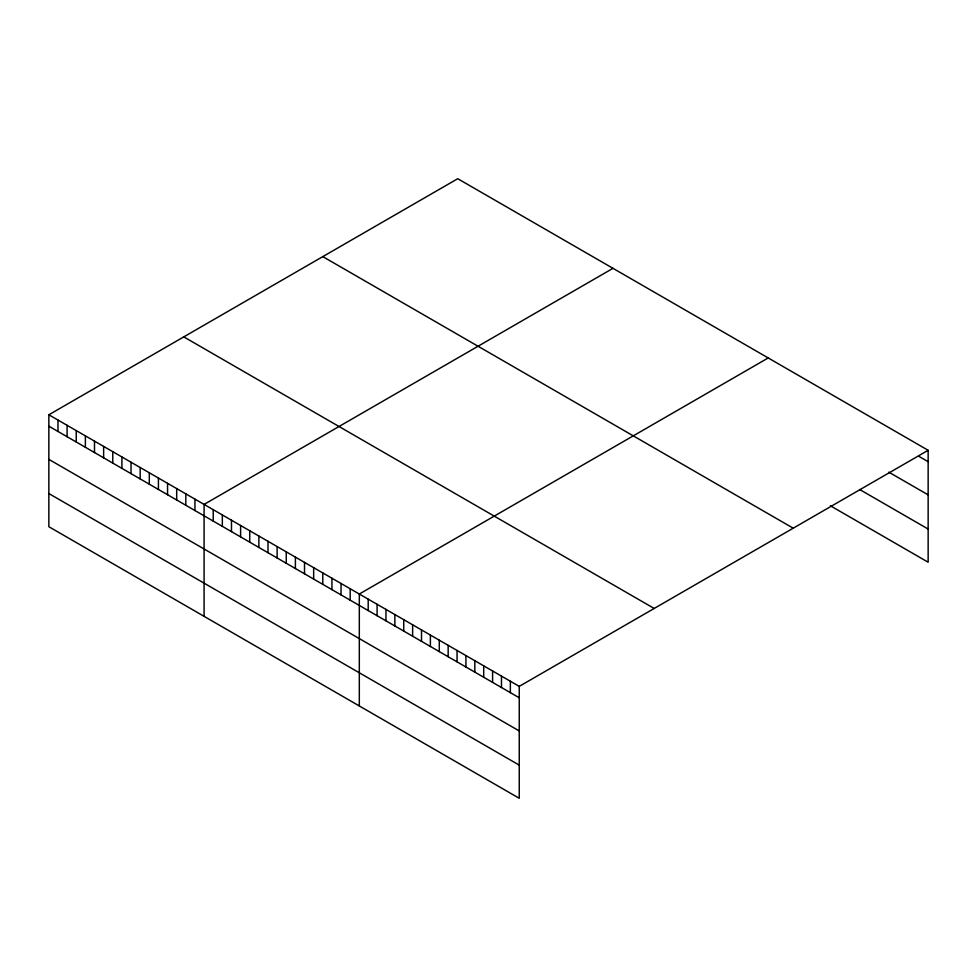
<?xml version="1.0" encoding="UTF-8"?>
<svg xmlns="http://www.w3.org/2000/svg" width="977" height="977" viewBox="0 0 977 977"><rect width="100%" height="100%" fill="white"/><g stroke="black" fill="none" stroke-linecap="round" stroke-linejoin="round"><path stroke-width="1.47" d="M928.15 450.287L519.251 686.367L519.251 798.294L48.85 526.713L48.85 414.785L457.749 178.706L928.15 450.287L928.15 562.215L830.413 505.781M612.982 268.333L204.083 504.413L204.083 616.328M768.215 357.948L359.316 594.028L359.316 705.956M919.259 456.564L928.15 461.694M888.801 472.147L928.15 494.863M859.601 489.465L928.15 529.045M322.813 256.621L793.214 528.191M183.786 336.882L654.187 608.463M48.85 414.785L519.251 686.367M48.85 426.192L519.251 697.773M48.85 459.361L519.251 730.943M48.85 493.544L519.251 765.125M510.36 681.238L510.36 692.644M501.482 676.108L501.482 687.515M492.591 670.979L492.591 682.386M483.7 665.85L483.7 677.256M474.822 660.721L474.822 672.127M465.931 655.591L465.931 666.998M457.053 650.462L457.053 661.869M448.162 645.333L448.162 656.739M439.284 640.204L439.284 651.61M430.393 635.074L430.393 646.481M421.514 629.945L421.514 641.339M412.624 624.816L412.624 636.21M403.733 619.687L403.733 631.081M394.855 614.545L394.855 625.952M385.964 609.416L385.964 620.822M377.085 604.287L377.085 615.693M368.195 599.157L368.195 610.564M350.181 588.765L350.181 600.159M341.046 583.489L341.046 594.895M331.924 578.213L331.924 589.62M322.789 572.949L322.789 584.344M313.654 567.674L313.654 579.08M304.519 562.398L304.519 573.804M295.396 557.134L295.396 568.529M286.261 551.858L286.261 563.265M277.126 546.583L277.126 557.989M268.003 541.307L268.003 552.713M258.868 536.043L258.868 547.45M249.733 530.767L249.733 542.174M240.611 525.492L240.611 536.898M231.476 520.228L231.476 531.635M222.341 514.952L222.341 526.359M213.218 509.676L213.218 521.083M194.948 499.137L194.948 510.544M185.813 493.861L185.813 505.268M176.69 488.598L176.69 500.004M167.555 483.322L167.555 494.728M158.421 478.046L158.421 489.453M149.298 472.783L149.298 484.189M140.163 467.507L140.163 478.913M131.028 462.231L131.028 473.637M121.905 456.967L121.905 468.362M112.77 451.692L112.77 463.098M103.635 446.416L103.635 457.822M94.5 441.152L94.5 452.546M85.378 435.876L85.378 447.283M76.243 430.601L76.243 442.007M67.108 425.337L67.108 436.731M57.985 420.061L57.985 431.468"/></g></svg>
